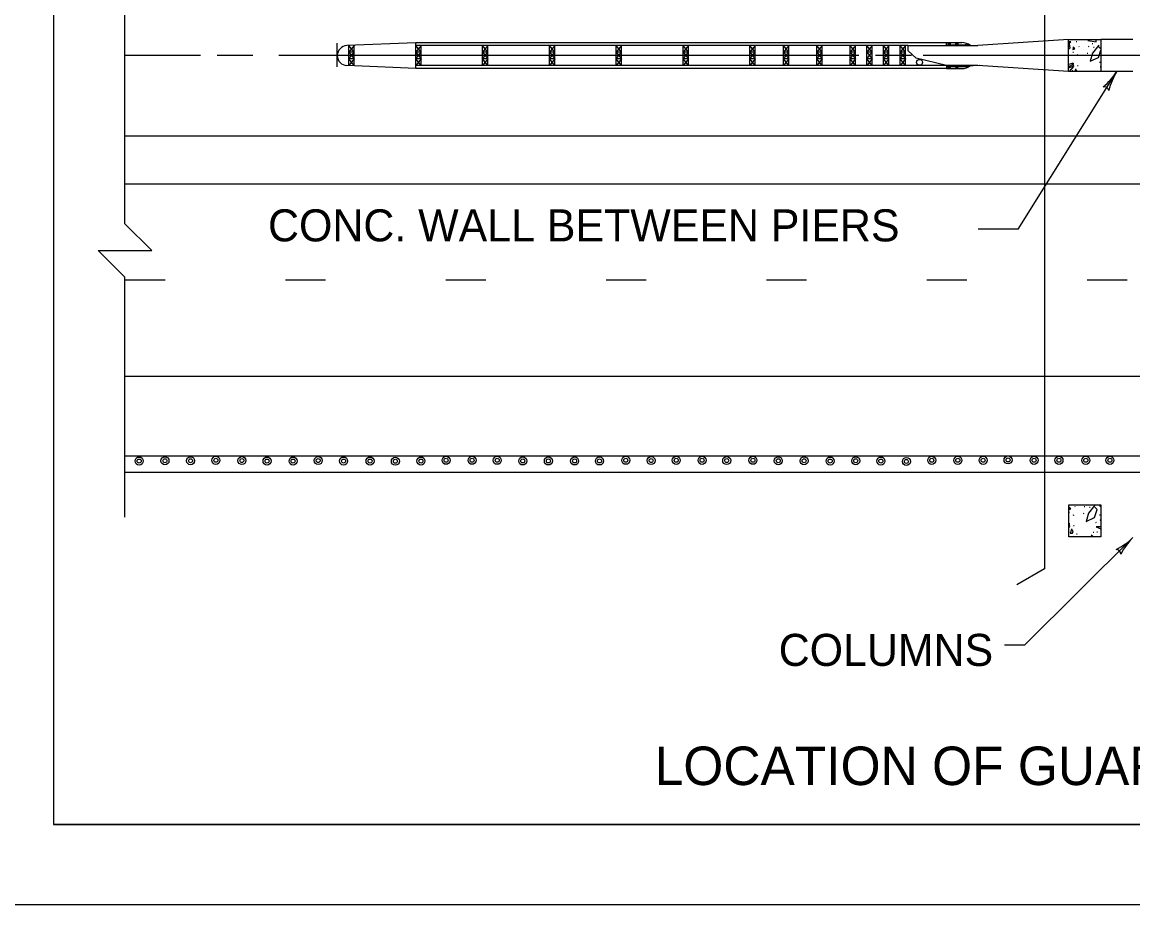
# Model space of a CAD drawing. Extents: x 1000 to 1036.3, y 1000 to 1022.
# Drawn here: x 1006.81 to 1013.73, y 1000 to 1005.51 of the extents above; entities that cross this region are included whole.
import ezdxf

# ---------------------------------------------------------------- set-up
doc = ezdxf.new("R2010")
doc.units = 0
for name, color, linetype in [('1', 7, 'Continuous'), ('10', 7, 'Continuous'), ('11', 7, 'Continuous')]:
    doc.layers.add(name, color=color, linetype=linetype)

msp = doc.modelspace()

# ---------------------------------------------------------------- linework, layer by layer
at = {"layer": '1'}
for p, q in [((1013.1815, 1008.4974), (1013.1815, 1002.0962)), ((1008.7685, 1005.3755), (1008.7685, 1005.2273)), ((1009.2603, 1005.3787), (1008.8298, 1005.3605)), ((1012.5702, 1005.3787), (1009.2603, 1005.3787)), ((1009.2603, 1005.361), (1009.2603, 1005.3787)), ((1012.5702, 1005.361), (1012.5702, 1005.3798)), ((1012.5702, 1005.3798), (1012.6646, 1005.3798)), ((1012.581, 1005.3729), (1012.5927, 1005.3729)), ((1012.6283, 1005.3729), (1012.6398, 1005.3729)), ((1013.3313, 1005.3985), (1012.7646, 1005.361)), ((1013.3313, 1005.1985), (1013.3313, 1005.3985)), ((1013.7318, 1005.3985), (1013.5313, 1005.3985)), ((1008.8426, 1005.3193), (1008.8426, 1005.361)), ((1008.8759, 1005.3193), (1008.8426, 1005.361)), ((1008.8759, 1005.361), (1008.8426, 1005.3193)), ((1008.8759, 1005.3193), (1008.8426, 1005.3193)), ((1008.8426, 1005.2777), (1008.8426, 1005.3193)), ((1008.8426, 1005.2777), (1008.8759, 1005.3193)), ((1008.8426, 1005.3193), (1008.8759, 1005.2777)), ((1008.8759, 1005.3208), (1008.8593, 1005.2985)), ((1008.8759, 1005.3193), (1008.8759, 1005.361)), ((1008.8759, 1005.2777), (1008.8759, 1005.3193)), ((1009.2603, 1005.3208), (1009.2603, 1005.361)), ((1012.3313, 1005.361), (1009.2603, 1005.361)), ((1009.2603, 1005.3193), (1009.2603, 1005.361)), ((1009.2937, 1005.3193), (1009.2603, 1005.361)), ((1009.2937, 1005.361), (1009.2603, 1005.3193)), ((1009.2603, 1005.2763), (1009.2603, 1005.3208)), ((1009.277, 1005.2985), (1009.2603, 1005.3208)), ((1009.2937, 1005.3193), (1009.2603, 1005.3193)), ((1009.2603, 1005.2777), (1009.2603, 1005.3193)), ((1009.2603, 1005.2777), (1009.2937, 1005.3193)), ((1009.2603, 1005.3193), (1009.2937, 1005.2777)), ((1009.2937, 1005.3193), (1009.2937, 1005.361)), ((1009.2937, 1005.2777), (1009.2937, 1005.3193)), ((1009.677, 1005.3193), (1009.677, 1005.361)), ((1009.7103, 1005.3193), (1009.677, 1005.361)), ((1009.7103, 1005.361), (1009.677, 1005.3193)), ((1009.7103, 1005.3193), (1009.677, 1005.3193)), ((1009.677, 1005.2777), (1009.677, 1005.3193)), ((1009.677, 1005.2777), (1009.7103, 1005.3193)), ((1009.677, 1005.3193), (1009.7103, 1005.2777)), ((1009.7103, 1005.3193), (1009.7103, 1005.361)), ((1009.7103, 1005.2777), (1009.7103, 1005.3193)), ((1010.0937, 1005.3193), (1010.0937, 1005.361)), ((1010.127, 1005.3193), (1010.0937, 1005.361)), ((1010.127, 1005.361), (1010.0937, 1005.3193)), ((1010.127, 1005.3193), (1010.0937, 1005.3193)), ((1010.0937, 1005.2777), (1010.0937, 1005.3193)), ((1010.0937, 1005.2777), (1010.127, 1005.3193)), ((1010.0937, 1005.3193), (1010.127, 1005.2777)), ((1010.127, 1005.3193), (1010.127, 1005.361)), ((1010.127, 1005.2777), (1010.127, 1005.3193)), ((1010.5103, 1005.3193), (1010.5103, 1005.361)), ((1010.5437, 1005.3193), (1010.5103, 1005.361)), ((1010.5437, 1005.361), (1010.5103, 1005.3193)), ((1010.5437, 1005.3193), (1010.5103, 1005.3193)), ((1010.5103, 1005.2777), (1010.5103, 1005.3193)), ((1010.5103, 1005.2777), (1010.5437, 1005.3193)), ((1010.5103, 1005.3193), (1010.5437, 1005.2777)), ((1010.5437, 1005.3193), (1010.5437, 1005.361)), ((1010.5437, 1005.2777), (1010.5437, 1005.3193)), ((1010.927, 1005.3193), (1010.927, 1005.361)), ((1010.9603, 1005.3193), (1010.927, 1005.361)), ((1010.9603, 1005.361), (1010.927, 1005.3193)), ((1010.9603, 1005.3193), (1010.927, 1005.3193)), ((1010.927, 1005.2777), (1010.927, 1005.3193)), ((1010.927, 1005.2777), (1010.9603, 1005.3193)), ((1010.927, 1005.3193), (1010.9603, 1005.2777)), ((1010.9603, 1005.3193), (1010.9603, 1005.361)), ((1010.9603, 1005.2777), (1010.9603, 1005.3193)), ((1011.3437, 1005.3193), (1011.3437, 1005.361)), ((1011.377, 1005.3193), (1011.3437, 1005.361)), ((1011.377, 1005.361), (1011.3437, 1005.3193)), ((1011.377, 1005.3193), (1011.3437, 1005.3193)), ((1011.3437, 1005.2777), (1011.3437, 1005.3193)), ((1011.3437, 1005.2777), (1011.377, 1005.3193)), ((1011.3437, 1005.3193), (1011.377, 1005.2777)), ((1011.377, 1005.3193), (1011.377, 1005.361)), ((1011.377, 1005.2777), (1011.377, 1005.3193)), ((1011.5521, 1005.3193), (1011.5521, 1005.361)), ((1011.5854, 1005.3193), (1011.5521, 1005.361)), ((1011.5854, 1005.361), (1011.5521, 1005.3193)), ((1011.5854, 1005.3193), (1011.5521, 1005.3193)), ((1011.5521, 1005.2777), (1011.5521, 1005.3193)), ((1011.5521, 1005.2777), (1011.5854, 1005.3193)), ((1011.5521, 1005.3193), (1011.5854, 1005.2777)), ((1011.5854, 1005.3193), (1011.5854, 1005.361)), ((1011.5854, 1005.2777), (1011.5854, 1005.3193)), ((1011.7603, 1005.3193), (1011.7603, 1005.361)), ((1011.7937, 1005.3193), (1011.7603, 1005.361)), ((1011.7937, 1005.361), (1011.7603, 1005.3193)), ((1011.7937, 1005.3193), (1011.7603, 1005.3193)), ((1011.7603, 1005.2777), (1011.7603, 1005.3193)), ((1011.7603, 1005.2777), (1011.7937, 1005.3193)), ((1011.7603, 1005.3193), (1011.7937, 1005.2777)), ((1011.7937, 1005.3193), (1011.7937, 1005.361)), ((1011.7937, 1005.2777), (1011.7937, 1005.3193)), ((1011.9688, 1005.3193), (1011.9688, 1005.361)), ((1012.0021, 1005.3193), (1011.9688, 1005.361)), ((1012.0021, 1005.361), (1011.9688, 1005.3193)), ((1012.0021, 1005.3193), (1011.9688, 1005.3193)), ((1011.9688, 1005.2777), (1011.9688, 1005.3193)), ((1011.9688, 1005.2777), (1012.0021, 1005.3193)), ((1011.9688, 1005.3193), (1012.0021, 1005.2777)), ((1012.0021, 1005.3193), (1012.0021, 1005.361)), ((1012.0021, 1005.2777), (1012.0021, 1005.3193)), ((1012.0729, 1005.3193), (1012.0729, 1005.361)), ((1012.1063, 1005.3193), (1012.0729, 1005.361)), ((1012.1063, 1005.361), (1012.0729, 1005.3193)), ((1012.1063, 1005.3193), (1012.0729, 1005.3193)), ((1012.0729, 1005.2777), (1012.0729, 1005.3193)), ((1012.0729, 1005.2777), (1012.1063, 1005.3193)), ((1012.0729, 1005.3193), (1012.1063, 1005.2777)), ((1012.1063, 1005.3193), (1012.1063, 1005.361)), ((1012.1063, 1005.2777), (1012.1063, 1005.3193)), ((1012.177, 1005.3193), (1012.177, 1005.361)), ((1012.2103, 1005.3193), (1012.177, 1005.361)), ((1012.2103, 1005.361), (1012.177, 1005.3193)), ((1012.2103, 1005.3193), (1012.177, 1005.3193)), ((1012.177, 1005.2777), (1012.177, 1005.3193)), ((1012.177, 1005.2777), (1012.2103, 1005.3193)), ((1012.177, 1005.3193), (1012.2103, 1005.2777)), ((1012.2103, 1005.3193), (1012.2103, 1005.361)), ((1012.2103, 1005.2777), (1012.2103, 1005.3193)), ((1012.2813, 1005.3193), (1012.2813, 1005.361)), ((1012.3146, 1005.3193), (1012.2813, 1005.361)), ((1012.3146, 1005.361), (1012.2813, 1005.3193)), ((1012.3146, 1005.3193), (1012.2813, 1005.3193)), ((1012.2813, 1005.2777), (1012.2813, 1005.3193)), ((1012.2813, 1005.2777), (1012.3146, 1005.3193)), ((1012.2813, 1005.3193), (1012.3146, 1005.2777)), ((1012.3146, 1005.3193), (1012.3146, 1005.361)), ((1012.3146, 1005.2777), (1012.3146, 1005.3193)), ((1012.3313, 1005.361), (1012.7646, 1005.361)), ((1012.3313, 1005.3277), (1012.3313, 1005.361)), ((1012.3813, 1005.2833), (1012.3313, 1005.3277)), ((1012.5702, 1005.3666), (1012.6868, 1005.3666)), ((1012.5702, 1005.361), (1012.7368, 1005.361)), ((1012.581, 1005.3678), (1012.5927, 1005.3678)), ((1012.6283, 1005.3678), (1012.6398, 1005.3678)), ((1012.7168, 1005.3624), (1012.7167, 1005.3626)), ((1012.7925, 1005.3624), (1012.7921, 1005.3629)), ((1007.9171, 1005.2985), (1007.4467, 1005.2985)), ((1008.2436, 1005.2985), (1008.021, 1005.2985)), ((1012.0239, 1005.2985), (1008.4068, 1005.2985)), ((1009.2603, 1005.2183), (1008.8298, 1005.2366)), ((1008.8759, 1005.2777), (1008.8426, 1005.2777)), ((1008.8426, 1005.236), (1008.8426, 1005.2777)), ((1008.8759, 1005.236), (1008.8426, 1005.2777)), ((1008.8759, 1005.2777), (1008.8426, 1005.236)), ((1008.8759, 1005.236), (1008.8759, 1005.2777)), ((1009.2937, 1005.2777), (1009.2603, 1005.2777)), ((1009.2603, 1005.236), (1009.2603, 1005.2777)), ((1009.2937, 1005.236), (1009.2603, 1005.2777)), ((1009.2937, 1005.2777), (1009.2603, 1005.236)), ((1009.2603, 1005.236), (1009.2603, 1005.2763)), ((1012.5702, 1005.236), (1009.2603, 1005.236)), ((1009.2603, 1005.2183), (1009.2603, 1005.236)), ((1009.2937, 1005.236), (1009.2937, 1005.2777)), ((1009.7103, 1005.2777), (1009.677, 1005.2777)), ((1009.677, 1005.236), (1009.677, 1005.2777)), ((1009.7103, 1005.236), (1009.677, 1005.2777)), ((1009.7103, 1005.2777), (1009.677, 1005.236)), ((1009.7103, 1005.236), (1009.7103, 1005.2777)), ((1010.127, 1005.2777), (1010.0937, 1005.2777)), ((1010.0937, 1005.236), (1010.0937, 1005.2777)), ((1010.127, 1005.236), (1010.0937, 1005.2777)), ((1010.127, 1005.2777), (1010.0937, 1005.236)), ((1010.127, 1005.236), (1010.127, 1005.2777)), ((1010.5437, 1005.2777), (1010.5103, 1005.2777)), ((1010.5103, 1005.236), (1010.5103, 1005.2777)), ((1010.5437, 1005.236), (1010.5103, 1005.2777)), ((1010.5437, 1005.2777), (1010.5103, 1005.236)), ((1010.5437, 1005.236), (1010.5437, 1005.2777)), ((1010.9603, 1005.2777), (1010.927, 1005.2777)), ((1010.927, 1005.236), (1010.927, 1005.2777)), ((1010.9603, 1005.236), (1010.927, 1005.2777)), ((1010.9603, 1005.2777), (1010.927, 1005.236)), ((1010.9603, 1005.236), (1010.9603, 1005.2777)), ((1011.377, 1005.2777), (1011.3437, 1005.2777)), ((1011.3437, 1005.236), (1011.3437, 1005.2777)), ((1011.377, 1005.236), (1011.3437, 1005.2777)), ((1011.377, 1005.2777), (1011.3437, 1005.236)), ((1011.377, 1005.236), (1011.377, 1005.2777)), ((1011.5854, 1005.2777), (1011.5521, 1005.2777)), ((1011.5521, 1005.236), (1011.5521, 1005.2777)), ((1011.5854, 1005.236), (1011.5521, 1005.2777)), ((1011.5854, 1005.2777), (1011.5521, 1005.236)), ((1011.5854, 1005.236), (1011.5854, 1005.2777)), ((1011.7937, 1005.2777), (1011.7603, 1005.2777)), ((1011.7603, 1005.236), (1011.7603, 1005.2777)), ((1011.7937, 1005.236), (1011.7603, 1005.2777)), ((1011.7937, 1005.2777), (1011.7603, 1005.236)), ((1011.7937, 1005.236), (1011.7937, 1005.2777)), ((1012.0021, 1005.2777), (1011.9688, 1005.2777)), ((1011.9688, 1005.236), (1011.9688, 1005.2777)), ((1012.0021, 1005.236), (1011.9688, 1005.2777)), ((1012.0021, 1005.2777), (1011.9688, 1005.236)), ((1012.0021, 1005.236), (1012.0021, 1005.2777)), ((1012.1063, 1005.2777), (1012.0729, 1005.2777)), ((1012.0729, 1005.236), (1012.0729, 1005.2777)), ((1012.1063, 1005.236), (1012.0729, 1005.2777)), ((1012.1063, 1005.2777), (1012.0729, 1005.236)), ((1012.1063, 1005.236), (1012.1063, 1005.2777)), ((1012.3504, 1005.2985), (1012.1278, 1005.2985)), ((1012.2103, 1005.2777), (1012.177, 1005.2777)), ((1012.177, 1005.236), (1012.177, 1005.2777)), ((1012.2103, 1005.236), (1012.177, 1005.2777)), ((1012.2103, 1005.2777), (1012.177, 1005.236)), ((1012.2103, 1005.236), (1012.2103, 1005.2777)), ((1012.3146, 1005.2777), (1012.2813, 1005.2777)), ((1012.2813, 1005.236), (1012.2813, 1005.2777)), ((1012.3146, 1005.236), (1012.2813, 1005.2777)), ((1012.3146, 1005.2777), (1012.2813, 1005.236)), ((1012.3146, 1005.236), (1012.3146, 1005.2777)), ((1012.5702, 1005.236), (1012.3813, 1005.2833)), ((1012.4246, 1005.2724), (1012.4243, 1005.2728)), ((1016.8347, 1005.2985), (1012.4246, 1005.2985)), ((1012.5702, 1005.236), (1012.7368, 1005.236)), ((1012.5702, 1005.236), (1012.5702, 1005.2173)), ((1012.7646, 1005.236), (1012.5702, 1005.236)), ((1013.3313, 1005.1985), (1012.7646, 1005.236)), ((1012.7769, 1005.2361), (1012.7763, 1005.2371)), ((1012.5702, 1005.2183), (1009.2603, 1005.2183)), ((1012.5702, 1005.2305), (1012.6868, 1005.2305)), ((1012.5702, 1005.2173), (1012.6646, 1005.2173)), ((1012.581, 1005.2292), (1012.5927, 1005.2292)), ((1012.581, 1005.2241), (1012.5927, 1005.2241)), ((1012.6283, 1005.2292), (1012.6398, 1005.2292)), ((1012.6283, 1005.2241), (1012.6398, 1005.2241)), ((1013.0163, 1004.2148), (1013.631, 1005.1985)), ((1013.7318, 1005.1985), (1013.5313, 1005.1985)), ((1007.4467, 1004.7985), (1026.1315, 1004.7985)), ((1007.4467, 1004.4985), (1026.1315, 1004.4985)), ((1013.0163, 1004.2148), (1012.7663, 1004.2148)), ((1007.4467, 1003.8985), (1007.6967, 1003.8985)), ((1008.4467, 1003.8985), (1008.6967, 1003.8985)), ((1009.4467, 1003.8985), (1009.6967, 1003.8985)), ((1010.4467, 1003.8985), (1010.6967, 1003.8985)), ((1011.4467, 1003.8985), (1011.6967, 1003.8985)), ((1012.4467, 1003.8985), (1012.6967, 1003.8985)), ((1013.4467, 1003.8985), (1013.6967, 1003.8985)), ((1007.4467, 1003.2985), (1026.1315, 1003.2985)), ((1014.9213, 1002.7998), (1007.4467, 1002.7998)), ((1007.4467, 1002.6985), (1026.1315, 1002.6985)), ((1013.0573, 1001.6218), (1013.7312, 1002.2909)), ((1013.1815, 1002.0962), (1013.0083, 1001.9962)), ((1012.9323, 1001.6218), (1013.0573, 1001.6218))]:
    msp.add_line(p, q, dxfattribs=at)
for points in [[(1007.4467, 1004.4985), (1007.4467, 1006.3485), (1007.28, 1006.5153), (1007.6133, 1006.5153), (1007.4467, 1006.6819), (1007.4467, 1008.1368)], [(1013.3458, 1005.385), (1013.3313, 1005.3861)], [(1013.3347, 1005.3813), (1013.3342, 1005.3871)], [(1013.3405, 1005.3471), (1013.3347, 1005.3813)], [(1013.3378, 1005.3802), (1013.3453, 1005.3844)], [(1013.3814, 1005.3846), (1013.3772, 1005.3841)], [(1013.4763, 1005.3985), (1013.4518, 1005.3934)], [(1013.4518, 1005.3934), (1013.503, 1005.3843)], [(1013.4819, 1005.3728), (1013.4776, 1005.3723)], [(1013.503, 1005.3843), (1013.5033, 1005.3985)], [(1013.3313, 1005.34), (1013.3405, 1005.3471)], [(1013.3628, 1005.3505), (1013.3564, 1005.3372), (1013.3692, 1005.3404), (1013.3574, 1005.3538)], [(1013.3618, 1005.3178), (1013.3575, 1005.3173)], [(1013.3966, 1005.354), (1013.3939, 1005.3562)], [(1013.4505, 1005.3113), (1013.4462, 1005.3108)], [(1013.457, 1005.3545), (1013.4528, 1005.3539)], [(1013.4808, 1005.3135), (1013.4658, 1005.2628)], [(1013.5202, 1005.3642), (1013.4808, 1005.3135)], [(1013.4898, 1005.3493), (1013.4855, 1005.3488)], [(1013.5165, 1005.2873), (1013.5313, 1005.3313)], [(1013.5313, 1005.3401), (1013.5192, 1005.3513)], [(1013.3448, 1005.2476), (1013.3313, 1005.2424)], [(1013.3613, 1005.2449), (1013.3313, 1005.2264)], [(1013.3646, 1005.2482), (1013.3448, 1005.2476)], [(1013.3613, 1005.2327), (1013.3555, 1005.2524)], [(1013.3629, 1005.2306), (1013.3565, 1005.2487)], [(1013.388, 1005.3023), (1013.3816, 1005.2996)], [(1013.3906, 1005.2349), (1013.3863, 1005.2343)], [(1013.4658, 1005.2628), (1013.5165, 1005.2873)], [(1013.5277, 1005.255), (1013.5234, 1005.2545)], [(1013.3313, 1005.2215), (1013.3613, 1005.2327)], [(1013.337, 1005.1985), (1013.3629, 1005.2306)], [(1013.3578, 1005.2035), (1013.3536, 1005.2029)], [(1013.3726, 1005.2065), (1013.37, 1005.1985)], [(1013.3843, 1005.1996), (1013.3742, 1005.2156)], [(1013.3838, 1005.1985), (1013.3843, 1005.1996)], [(1013.5313, 1005.2281), (1013.5282, 1005.2279)], [(1013.5282, 1005.2279), (1013.5313, 1005.2268)], [(1007.4467, 1002.4192), (1007.4467, 1003.9151), (1007.28, 1004.0818), (1007.6133, 1004.0818), (1007.4467, 1004.2485), (1007.4467, 1004.4985)], [(1013.3378, 1002.4799), (1013.3315, 1002.4668), (1013.3314, 1002.4666)], [(1013.3314, 1002.4666), (1013.3315, 1002.4666), (1013.3442, 1002.4698)], [(1013.3442, 1002.4698), (1013.3324, 1002.4832)], [(1013.3716, 1002.4834), (1013.3689, 1002.4856)], [(1013.432, 1002.4839), (1013.4278, 1002.4833)], [(1013.4952, 1002.4936), (1013.4558, 1002.4429), (1013.4408, 1002.3923), (1013.4915, 1002.4168), (1013.5085, 1002.4674), (1013.4942, 1002.4808)], [(1013.4648, 1002.4787), (1013.4605, 1002.4782)], [(1013.5242, 1002.4962), (1013.5267, 1002.4871)], [(1013.5267, 1002.4871), (1013.5315, 1002.4874)], [(1013.3368, 1002.4473), (1013.3325, 1002.4468)], [(1013.363, 1002.4317), (1013.3566, 1002.429)], [(1013.4255, 1002.4407), (1013.4212, 1002.4402)], [(1013.5276, 1002.4316), (1013.5233, 1002.431)], [(1013.5315, 1002.4045), (1013.5272, 1002.3997)], [(1013.5272, 1002.3997), (1013.5315, 1002.4013)], [(1013.3363, 1002.3621), (1013.3315, 1002.3785)], [(1013.3379, 1002.36), (1013.3315, 1002.3781)], [(1013.3396, 1002.3776), (1013.3315, 1002.3774)], [(1013.3363, 1002.3743), (1013.3315, 1002.3714)], [(1013.3315, 1002.3603), (1013.3363, 1002.3621)], [(1013.3315, 1002.3521), (1013.3379, 1002.36)], [(1013.3328, 1002.3329), (1013.3315, 1002.3328)], [(1013.3476, 1002.3359), (1013.3417, 1002.3178), (1013.3545, 1002.3183), (1013.3593, 1002.329), (1013.3492, 1002.345)], [(1013.3656, 1002.3643), (1013.3613, 1002.3638)], [(1013.5027, 1002.3844), (1013.4984, 1002.3839)], [(1013.5315, 1002.3586), (1013.5032, 1002.3573)], [(1013.5032, 1002.3573), (1013.5315, 1002.3466)], [(1013.5106, 1002.3251), (1013.5063, 1002.3245)], [(1013.3609, 1002.3008), (1013.3571, 1002.2962)], [(1013.3853, 1002.3133), (1013.3809, 1002.3128)], [(1013.4842, 1002.2962), (1013.4718, 1002.3066)], [(1013.4883, 1002.3238), (1013.484, 1002.3233)], [(1013.5315, 1002.3052), (1013.5298, 1002.3049)]]:
    msp.add_lwpolyline(points, dxfattribs=at)
for points in [[(1013.5313, 1005.1985), (1013.3313, 1005.1985), (1013.3313, 1005.3985), (1013.5313, 1005.3985)], [(1013.3315, 1002.4962), (1013.5315, 1002.4962), (1013.5315, 1002.2962), (1013.3315, 1002.2962)]]:
    msp.add_lwpolyline(points, close=True, dxfattribs=at)
for centre, radius in [((1012.4019, 1005.2561), 0.0184), ((1007.5351, 1002.7689), 0.025), ((1007.5351, 1002.7689), 0.0125), ((1007.6961, 1002.7703), 0.025), ((1007.6961, 1002.7703), 0.0125), ((1007.8555, 1002.7703), 0.025), ((1007.8555, 1002.7703), 0.0125), ((1008.0135, 1002.7732), 0.025), ((1008.0135, 1002.7732), 0.0125), ((1008.1758, 1002.7718), 0.025), ((1008.1758, 1002.7718), 0.0125), ((1008.3324, 1002.7689), 0.025), ((1008.3324, 1002.7689), 0.0125), ((1008.4948, 1002.7689), 0.025), ((1008.4948, 1002.7689), 0.0125), ((1008.6514, 1002.7718), 0.025), ((1008.6514, 1002.7718), 0.0125), ((1008.8095, 1002.7689), 0.025), ((1008.8095, 1002.7689), 0.0125), ((1008.9747, 1002.7689), 0.025), ((1008.9747, 1002.7689), 0.0125), ((1009.1327, 1002.7675), 0.025), ((1009.1327, 1002.7675), 0.0125), ((1009.2922, 1002.7689), 0.025), ((1009.2922, 1002.7689), 0.0125), ((1009.4488, 1002.7733), 0.025), ((1009.4488, 1002.7733), 0.0125), ((1009.6111, 1002.7733), 0.025), ((1009.6111, 1002.7733), 0.0125), ((1009.7678, 1002.7733), 0.025), ((1009.7678, 1002.7733), 0.0125), ((1009.9272, 1002.7691), 0.025), ((1009.9272, 1002.7691), 0.0125), ((1010.0867, 1002.7691), 0.025), ((1010.0867, 1002.7691), 0.0125), ((1010.2506, 1002.7691), 0.025), ((1010.2506, 1002.7691), 0.0125), ((1010.4057, 1002.7691), 0.025), ((1010.4057, 1002.7691), 0.0125), ((1010.5696, 1002.7733), 0.025), ((1010.5696, 1002.7733), 0.0125), ((1010.7276, 1002.7719), 0.025), ((1010.7276, 1002.7719), 0.0125), ((1010.8842, 1002.7732), 0.025), ((1010.8842, 1002.7732), 0.0125), ((1011.0452, 1002.7732), 0.025), ((1011.0452, 1002.7732), 0.0125), ((1011.1988, 1002.7718), 0.025), ((1011.1988, 1002.7718), 0.0125), ((1011.3626, 1002.7733), 0.025), ((1011.3626, 1002.7733), 0.0125), ((1011.5207, 1002.7704), 0.025), ((1011.5207, 1002.7704), 0.0125), ((1011.6816, 1002.7704), 0.025), ((1011.6816, 1002.7704), 0.0125), ((1011.8441, 1002.7689), 0.025), ((1011.8441, 1002.7689), 0.0125), ((1012.0036, 1002.7704), 0.025), ((1012.0036, 1002.7704), 0.0125), ((1012.1601, 1002.7689), 0.025), ((1012.1601, 1002.7689), 0.0125), ((1012.3196, 1002.7661), 0.025), ((1012.3196, 1002.7661), 0.0125), ((1012.4777, 1002.7732), 0.025), ((1012.4777, 1002.7732), 0.0125), ((1012.6403, 1002.7732), 0.025), ((1012.6403, 1002.7732), 0.0125), ((1012.798, 1002.7732), 0.025), ((1012.798, 1002.7732), 0.0125), ((1012.9532, 1002.7757), 0.025), ((1012.9532, 1002.7757), 0.0125), ((1013.1158, 1002.7732), 0.025), ((1013.1158, 1002.7732), 0.0125), ((1013.271, 1002.7732), 0.025), ((1013.271, 1002.7732), 0.0125), ((1013.4385, 1002.7732), 0.025), ((1013.4385, 1002.7732), 0.0125), ((1013.5888, 1002.7732), 0.025), ((1013.5888, 1002.7732), 0.0125)]:
    msp.add_circle(centre, radius, dxfattribs=at)
for centre, radius, start, end in [((1012.581, 1005.3704), 0.00252, 90, 270), ((1012.5926, 1005.3704), 0.00252, 270, 90), ((1012.6282, 1005.3704), 0.00252, 90, 270), ((1012.6399, 1005.3704), 0.00252, 270, 90), ((1012.6644, 1005.2876), 0.0921, 52.7986, 89.90232), ((1008.8325, 1005.2985), 0.062, 92.43418, 267.56582), ((1012.6646, 1005.1305), 0.2371, 76.45103, 84.62433), ((1012.6644, 1005.3094), 0.0921, 270.09768, 307.2014), ((1012.6646, 1005.4665), 0.2371, 275.37567, 283.54897), ((1012.581, 1005.2267), 0.00252, 90, 270), ((1012.5926, 1005.2267), 0.00252, 270, 90), ((1012.6282, 1005.2267), 0.00252, 90, 270), ((1012.6399, 1005.2267), 0.00252, 270, 90), ((1013.2995, 1005.4057), 0.3909, 309.34919, 327.99592), ((1013.9625, 1004.9913), 0.3909, 148.00203, 166.67082), ((1013.9625, 1004.9913), 0.3909, 147.98981, 148.00203), ((1013.5522, 1005.0724), 0.0313, 16.77663, 98.89333), ((1013.4557, 1002.5683), 0.3909, 296.14807, 314.7948), ((1014.0066, 1002.0135), 0.3909, 134.80091, 153.46969), ((1014.0066, 1002.0135), 0.3909, 134.78868, 134.80091), ((1013.6257, 1002.1862), 0.0313, 3.57551, 85.6922)]:
    msp.add_arc(centre, radius, start, end, dxfattribs=at)
at = {"layer": '10'}
for p, q in [((1007, 1021.5), (1007, 1000.5)), ((1035.5, 1000.5), (1007, 1000.5)), ((1036, 1000), (1000, 1000))]:
    msp.add_line(p, q, dxfattribs=at)
at = {"layer": '11'}
msp.add_lwpolyline([(1007, 1000.5), (1035.5, 1000.5), (1035.5, 1021.5), (1007, 1021.5)], close=True, dxfattribs=at)

# ---------------------------------------------------------------- texts
at = {"layer": '1'}
for s, height, p in [('CONC. WALL BETWEEN PIERS', 0.2, (1008.3388, 1004.1392)), ('COLUMNS', 0.2, (1011.5233, 1001.4904)), ('LOCATION OF GUARDRAIL WITH CONSTANT WIDTH MEDIAN', 0.24, (1010.7499, 1000.7471))]:
    msp.add_text(s, height=height, dxfattribs=at).set_placement(p)

doc.saveas('drawing.dxf')
